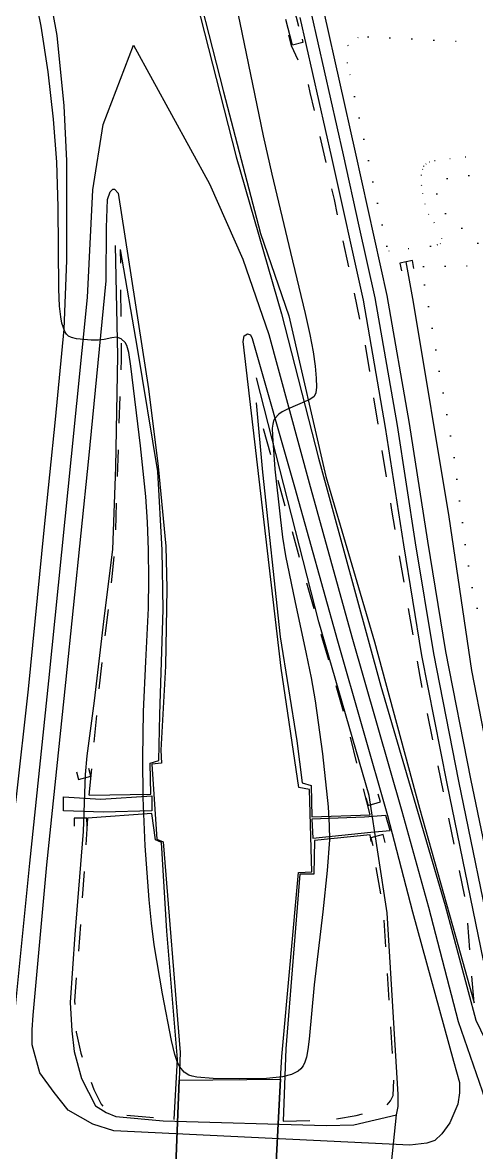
# Model space of a CAD drawing. Header units: millimetres. Extents: x 220021 to 223505, y 489325 to 491820.
# Drawn here: x 221351.4 to 221436.5, y 490008.1 to 490219.8 of the extents above; entities that cross this region are included whole.
import ezdxf

# ---------------------------------------------------------------- set-up
doc = ezdxf.new("R2010")
doc.units = ezdxf.units.MM
for name, pattern in [('5M2P5', [7.5, 5, -2.5]), ('5M5', [10, 5, -5]), ('AM4', [4, 0, -4])]:
    doc.linetypes.add(name, pattern=pattern)
for name, color, linetype in [('A0013110', 8, 'Continuous'), ('A0013113', 8, 'Continuous'), ('A0023210', 8, 'Continuous'), ('A0023213', 8, 'Continuous'), ('A0073340', 8, 'Continuous'), ('B0014116', 8, '5M2P5'), ('C0076116', 8, 'Continuous'), ('C0076117', 8, 'Continuous'), ('D0025111', 8, 'AM4'), ('E0022112', 8, 'Continuous'), ('F0017111', 8, 'Continuous'), ('F0037221', 8, 'Continuous'), ('F0037223', 8, '5M5')]:
    doc.layers.add(name, color=color, linetype=linetype)

msp = doc.modelspace()

# ---------------------------------------------------------------- linework, layer by layer
at = {"layer": 'A0013110'}
msp.add_lwpolyline([(221407.901, 490221.758), (221413.79, 490195.537), (221419.756, 490168.658), (221423.948, 490144.681), (221427.346, 490122.666), (221430.754, 490101.987), (221435.448, 490078.117), (221442.267, 490045.058)], dxfattribs=at)
at = {"layer": 'A0013110', "flags": 128}
for points in [[(221437.875, 490044.074), (221431.036, 490077.229), (221426.326, 490101.187), (221422.902, 490121.956), (221419.508, 490143.951), (221415.34, 490167.782), (221409.398, 490194.557), (221403.507, 490220.788)], [(221431.534, 490013.662), (221430.036, 490011.565), (221428.708, 490010.343), (221427.215, 490009.82), (221424.066, 490009.473), (221368.578, 490012.143), (221364.606, 490013.37), (221359.975, 490015.997), (221357.334, 490019.32), (221354.694, 490022.994)]]:
    msp.add_lwpolyline(points, dxfattribs=at)
at = {"layer": 'A0013113', "flags": 128}
for points in [[(221216.251, 490539.581), (221246.636, 490500.861), (221262.416, 490479.802), (221276.091, 490460.362), (221291.118, 490437.825), (221302.923, 490417.686), (221316.473, 490393.487), (221323.927, 490379.082), (221333.144, 490363.242), (221344.21, 490343.59), (221351.495, 490324.624), (221360.601, 490300.389), (221369.378, 490276.504), (221374.522, 490259.112), (221383.322, 490226.783), (221391.465, 490194.627), (221399.999, 490165.254), (221406.921, 490138.175), (221418.632, 490095.436), (221430.66, 490054.395), (221436.395, 490032.888), (221439.029, 490027.466), (221441.667, 490023.093), (221445.465, 490018.894)], [(221354.694, 490022.994), (221353.219, 490028.24), (221353.227, 490031.037), (221353.401, 490033.834), (221355.97, 490061.977), (221359.536, 490096.127), (221363.849, 490138.152), (221367.131, 490171.423), (221367.165, 490181.416), (221367.349, 490186.673), (221367.854, 490188.07), (221368.357, 490188.59), (221368.691, 490188.586), (221369.356, 490187.877), (221375.078, 490151.169), (221376.866, 490136.597), (221378.319, 490121.678), (221378.459, 490113.788), (221378.244, 490099.239), (221377.357, 490083.471), (221377.516, 490081.015), (221375.679, 490080.861), (221376.634, 490066.825), (221377.801, 490066.285), (221381.009, 490026.802), (221380.803, 490021.646), (221379.596, 489991.453)], [(221398.168, 489990.64), (221399.814, 490021.813), (221400.038, 490026.054), (221403.157, 490060.554), (221405.662, 490060.7), (221405.212, 490076.133), (221403.21, 490076.507), (221399.945, 490098.81), (221397.672, 490118.122), (221392.803, 490160.079), (221392.973, 490161.128), (221393.642, 490161.471), (221394.143, 490161.29), (221394.474, 490160.585), (221402.395, 490132.793), (221410.48, 490103.947), (221419.887, 490071.228), (221424.527, 490053.177), (221432.23, 490025.199), (221433.378, 490021.178), (221433.372, 490019.255), (221433.035, 490017.157), (221431.534, 490013.662)]]:
    msp.add_lwpolyline(points, dxfattribs=at)
at = {"layer": 'A0023210', "flags": 128}
msp.add_lwpolyline([(221440.071, 490044.566), (221433.242, 490077.673), (221428.54, 490101.587), (221425.124, 490122.311), (221421.728, 490144.316), (221417.548, 490168.22), (221414.571, 490181.634), (221411.594, 490195.047), (221405.704, 490221.273)], dxfattribs=at)
at = {"layer": 'A0023213', "flags": 128}
msp.add_lwpolyline([(221348.117, 489986.755), (221348.435, 490008.217), (221349.346, 490027.921), (221352.794, 490062.319), (221356.379, 490096.435), (221360.613, 490138.485), (221363.608, 490168.27), (221364.613, 490188.487), (221366.558, 490200.734), (221372.211, 490215.555), (221386.486, 490189.603), (221392.724, 490175.449), (221397.627, 490161.391), (221405.186, 490133.557), (221413.187, 490104.688), (221422.576, 490072.017), (221427.516, 490054.053), (221433.094, 490032.639), (221437.61, 490019.621), (221442.304, 490004.498)], dxfattribs=at)
at = {"layer": 'A0073340', "flags": 128}
msp.add_lwpolyline([(221399.814, 490021.813), (221398.168, 489990.64), (221379.596, 489991.453), (221380.803, 490021.646)], close=True, dxfattribs=at)
at = {"layer": 'B0014116'}
msp.add_lwpolyline([(221398.141, 490230.722), (221400.048, 490231.223), (221403.991, 490216.109), (221402.072, 490215.578)], close=True, dxfattribs=at)
at = {"layer": 'C0076116', "flags": 128}
for points in [[(221424.819, 490173.725), (221424.539, 490175.199), (221422.181, 490174.75), (221422.462, 490173.277)], [(221361.522, 490079.412), (221361.906, 490077.962), (221364.226, 490078.575), (221363.843, 490080.025)], [(221415.808, 490074.522), (221416.234, 490073.083), (221418.535, 490073.763), (221418.11, 490075.202)], [(221363.523, 490069.241), (221363.517, 490070.741), (221361.117, 490070.731), (221361.123, 490069.232)], [(221419.427, 490066.192), (221419.062, 490067.647), (221416.734, 490067.063), (221417.099, 490065.608)]]:
    msp.add_lwpolyline(points, dxfattribs=at)
at = {"layer": 'C0076117', "flags": 128}
for points in [[(221375.65, 490072.096), (221366.634, 490071.85), (221359.123, 490072.113), (221359.131, 490074.743), (221366.142, 490074.31), (221375.659, 490074.901)], [(221405.695, 490070.518), (221405.85, 490067.009), (221416.705, 490068.11), (221420.379, 490068.418), (221419.553, 490071.232), (221415.546, 490070.929)]]:
    msp.add_lwpolyline(points, close=True, dxfattribs=at)
at = {"layer": 'D0025111'}
msp.add_lwpolyline([(221446.758, 490196.005), (221431.616, 490194.287), (221428.782, 490193.919), (221427.808, 490193.668), (221427.108, 490193.351), (221426.616, 490192.941), (221426.458, 490192.362), (221426.197, 490191.286), (221426.191, 490189.396), (221426.426, 490187.794), (221426.835, 490185.853), (221427.555, 490183.922), (221428.573, 490182.385), (221430.013, 490179.366), (221429.806, 490178.416), (221429.21, 490178.147), (221427.906, 490177.922), (221420.192, 490176.972), (221419.717, 490177.926), (221412.351, 490212.231), (221412.446, 490215.516), (221414.277, 490216.978), (221416.232, 490217.154), (221436.643, 490216.124)], dxfattribs=at)
at = {"layer": 'D0025111', "flags": 128}
msp.add_lwpolyline([(221475.495, 490197.59), (221470.513, 490195.968), (221467.56, 490195.26), (221458.279, 490193.766), (221446.754, 490192.447), (221439.086, 490191.777), (221429.965, 490190.416), (221429.157, 490189.574), (221429.117, 490187.335), (221429.514, 490186.054), (221430.713, 490184.084), (221438.23, 490177.175), (221438.462, 490176.585), (221438.55, 490175.517), (221438.434, 490174.771), (221437.816, 490174.342), (221436.373, 490174.198), (221434.786, 490174.183), (221426.039, 490174.094), (221427.003, 490169.866), (221429.631, 490154.072), (221432.267, 490139.071), (221434.565, 490120.842), (221436.315, 490110.533), (221436.577, 490110.075), (221437.008, 490110.007), (221437.685, 490110.006), (221438.225, 490110.171), (221438.729, 490110.746), (221438.928, 490111.735), (221438.987, 490113.062), (221439.056, 490115.893), (221439.203, 490118.984), (221439.578, 490122.401), (221440.694, 490128.451), (221442.863, 490142.256), (221442.967, 490147.774), (221442.955, 490150.037), (221442.333, 490150.574), (221441.434, 490150.924), (221440.643, 490151.206), (221439.921, 490151.599), (221439.788, 490152.372), (221439.973, 490156.117), (221440.235, 490158.229), (221440.815, 490162.301), (221441.252, 490163.048), (221441.972, 490163.591), (221442.846, 490163.949), (221443.573, 490164.1), (221444.401, 490163.872), (221446.152, 490163.276), (221448.503, 490161.892), (221452.922, 490159.853), (221457.679, 490157.718), (221461.272, 490156.817), (221464.301, 490156.429), (221467.013, 490156.271), (221469.531, 490156.224), (221471.025, 490156.478), (221472.216, 490157.218), (221474.383, 490160.579), (221475.198, 490162.434), (221475.863, 490164.804), (221477.655, 490179.491), (221478.84, 490188.958), (221478.82, 490190.779), (221478.434, 490192.769), (221477.415, 490194.785), (221475.914, 490197.01)], close=True, dxfattribs=at)
at = {"layer": 'E0022112', "flags": 128}
for points in [[(221368.823, 490178.065), (221369.255, 490157.373), (221368.852, 490136.515), (221368.3, 490121.094), (221366.756, 490108.665), (221364.867, 490092.733), (221363.497, 490082.406), (221363.152, 490078.904), (221362.783, 490068.214), (221361.216, 490048.947), (221360.339, 490036.16), (221360.655, 490030.897), (221361.143, 490027.034), (221362.462, 490021.934), (221365.116, 490016.819), (221367.115, 490015.569), (221368.949, 490014.846), (221377.795, 490014.042), (221408.342, 490013.159), (221413.518, 490013.274), (221421.537, 490015.109), (221421.876, 490016.682), (221421.884, 490018.961), (221419.827, 490052.996), (221416.394, 490074.951), (221406.986, 490107.494), (221395.284, 490153.212)], [(221387.952, 489855.263), (221399.625, 489901.585), (221410.946, 489942.477), (221421.936, 489984.424), (221421.945, 489987.053), (221419.639, 489996.372), (221421.537, 490015.109)]]:
    msp.add_lwpolyline(points, dxfattribs=at)
at = {"layer": 'E0022112'}
msp.add_lwpolyline([(221554.105, 490069.858), (221540.882, 490059.472), (221519.62, 490041.487), (221509.918, 490035.465), (221503.227, 490031.511), (221489.682, 490024.656), (221487.007, 490023.636), (221479.657, 490022.319), (221465.129, 490021.086), (221460.79, 490021.487), (221457.456, 490022.929), (221453.792, 490025.426), (221451.296, 490028.085), (221449.142, 490032.844), (221446.668, 490042.164), (221443.211, 490056.756), (221440.266, 490074.672), (221435.67, 490098.393), (221431.425, 490127.194), (221424.714, 490167.42), (221423.336, 490174.97)], dxfattribs=at)
at = {"layer": 'F0017111', "elevation": 30}
msp.add_lwpolyline([(221389.341, 490233.133), (221392.197, 490219.74), (221396.558, 490198.59), (221398.145, 490191.389), (221401.666, 490176.75), (221404.445, 490165.319), (221405.316, 490161.349), (221405.913, 490158.136), (221406.294, 490155.406), (221406.496, 490153.167), (221406.548, 490151.495), (221406.45, 490150.415), (221406.082, 490149.729), (221405.294, 490149.184), (221401.133, 490147.35), (221400.134, 490146.844), (221399.477, 490146.412), (221398.731, 490145.614), (221398.505, 490145.156), (221398.35, 490144.587), (221398.259, 490143.786), (221398.27, 490142.37), (221398.763, 490136.105), (221399.709, 490127.175), (221400.197, 490123.386), (221400.757, 490119.869), (221402.478, 490111.449), (221404.638, 490101.539), (221405.524, 490097.056), (221406.276, 490092.708), (221407.658, 490082.799), (221408.728, 490072.865), (221408.951, 490069.383), (221408.967, 490066.64), (221408.557, 490060.914), (221407.723, 490053.206), (221406.126, 490039.497), (221405.186, 490029.349), (221404.943, 490027.361), (221404.684, 490025.972), (221404.388, 490025.002), (221404.035, 490024.293), (221403.616, 490023.762), (221403.12, 490023.347), (221401.869, 490022.696), (221400.192, 490022.245), (221397.194, 490021.97), (221392.032, 490021.858), (221387.162, 490021.937), (221384.131, 490022.191), (221383.227, 490022.365), (221382.603, 490022.574), (221381.713, 490023.15), (221380.908, 490024.135), (221380.491, 490024.957), (221379.997, 490026.436), (221379.359, 490029.04), (221377.65, 490037.837), (221376.143, 490046.997), (221375.612, 490051.076), (221375.169, 490055.418), (221374.443, 490065.521), (221374.058, 490074.556), (221373.998, 490082.101), (221374.112, 490090.696), (221374.528, 490100.074), (221375.023, 490110.106), (221375.112, 490115.535), (221375.059, 490121.008), (221374.865, 490126.218), (221374.534, 490130.978), (221373.534, 490140.501), (221371.757, 490155.407), (221371.34, 490157.996), (221371.007, 490159.289), (221370.691, 490159.884), (221369.953, 490160.571), (221369.132, 490160.855), (221368.166, 490160.756), (221366.743, 490160.409), (221365.668, 490160.287), (221364.293, 490160.278), (221361.544, 490160.545), (221360.641, 490160.776), (221360.057, 490161.074), (221359.661, 490161.455), (221359.343, 490161.942), (221358.819, 490163.461), (221358.588, 490164.684), (221358.393, 490166.663), (221358.257, 490169.872), (221358.125, 490185.301), (221357.872, 490193.667), (221357.25, 490201.69), (221356.244, 490210.559), (221354.93, 490219.129), (221353.201, 490227.79)], dxfattribs=at)
at = {"layer": 'F0037221', "flags": 128}
for points in [[(221315.688, 490395.286), (221324.777, 490378.174), (221344.769, 490343.611), (221357.995, 490310.233), (221367.585, 490284.042), (221373.541, 490263.496), (221382.31, 490233.535), (221389.096, 490206.824), (221396.047, 490180.284), (221401.339, 490164.877), (221408.293, 490134.74), (221417.392, 490103.751), (221425.831, 490072.589), (221432.615, 490048.62), (221436.09, 490036.121)], [(221348.454, 490065.911), (221349.441, 490068.826), (221350.262, 490074.139), (221352.556, 490094.873), (221355.502, 490124.689), (221357.63, 490145.423), (221359.267, 490162.387), (221359.752, 490175.237), (221359.737, 490193.911), (221359.234, 490204.189), (221357.903, 490217.378), (221355.749, 490229.365), (221349.626, 490251.966), (221340.694, 490280.043), (221329.45, 490311.027), (221315.726, 490347.831), (221307.955, 490367.858), (221295.729, 490388.219)], [(221363.956, 490075.025), (221375.506, 490075.221), (221375.336, 490081.046), (221376.986, 490081.563), (221377.144, 490090.13), (221377.788, 490109.833), (221377.614, 490120.968), (221376.778, 490135.7), (221372.964, 490158.819), (221369.815, 490177.315)], [(221395.247, 490148.589), (221396.412, 490135.571), (221399.737, 490104.741), (221402.887, 490085.217), (221403.883, 490077.339), (221405.534, 490076.828), (221405.703, 490071.004), (221416.593, 490071.37)], [(221379.844, 490014.241), (221380.495, 490025.55), (221378.496, 490049.53), (221377.493, 490066.146), (221376.337, 490066.657), (221375.674, 490071.624), (221363.63, 490070.741)], [(221416.596, 490067.601), (221406.202, 490066.551), (221406.042, 490060.212), (221403.402, 490060.206), (221400.788, 490027.478), (221400.304, 490013.943)]]:
    msp.add_lwpolyline(points, dxfattribs=at)
at = {"layer": 'F0037223', "flags": 128}
for points in [[(221436.09, 490036.121), (221434.59, 490054.963), (221425.977, 490097.26), (221420.672, 490128.428), (221415.698, 490159.597), (221409.901, 490186.653), (221405.376, 490206.721), (221404.856, 490209.028), (221401.851, 490215.45), (221397.97, 490230.808), (221394.934, 490243.367), (221393.75, 490248.412), (221393.776, 490248.609), (221393.91, 490248.818), (221394.482, 490249.269), (221394.601, 490249.565), (221394.634, 490249.827), (221393.726, 490254.132), (221393.614, 490254.566), (221389.706, 490269.699), (221385.734, 490284.766), (221374.984, 490317.293), (221364.565, 490347.08), (221349.031, 490377.541), (221337.963, 490394.992), (221333.506, 490397.209), (221330.206, 490398.059), (221327.731, 490398.225), (221325.421, 490398.391), (221315.688, 490395.286)], [(221363.956, 490075.025), (221365.756, 490094.559), (221368.378, 490117.179), (221368.868, 490123.176), (221369.512, 490143.222), (221369.996, 490156.586), (221369.815, 490177.315)], [(221416.593, 490071.37), (221412.289, 490088.321), (221406.829, 490107.326), (221395.247, 490148.589)], [(221363.63, 490070.741), (221362.325, 490051.379), (221361.182, 490036.472), (221361.516, 490030.648), (221362.344, 490026.71), (221364.825, 490019.862), (221366.147, 490017.124), (221367.138, 490016.098), (221369.448, 490015.247), (221379.844, 490014.241)], [(221400.304, 490013.943), (221408.718, 490014.133), (221413.997, 490015.001), (221419.441, 490016.554), (221420.43, 490017.756), (221420.924, 490018.785), (221421.087, 490022.04), (221419.081, 490054.072), (221416.596, 490067.601)]]:
    msp.add_lwpolyline(points, dxfattribs=at)

doc.saveas('drawing.dxf')
